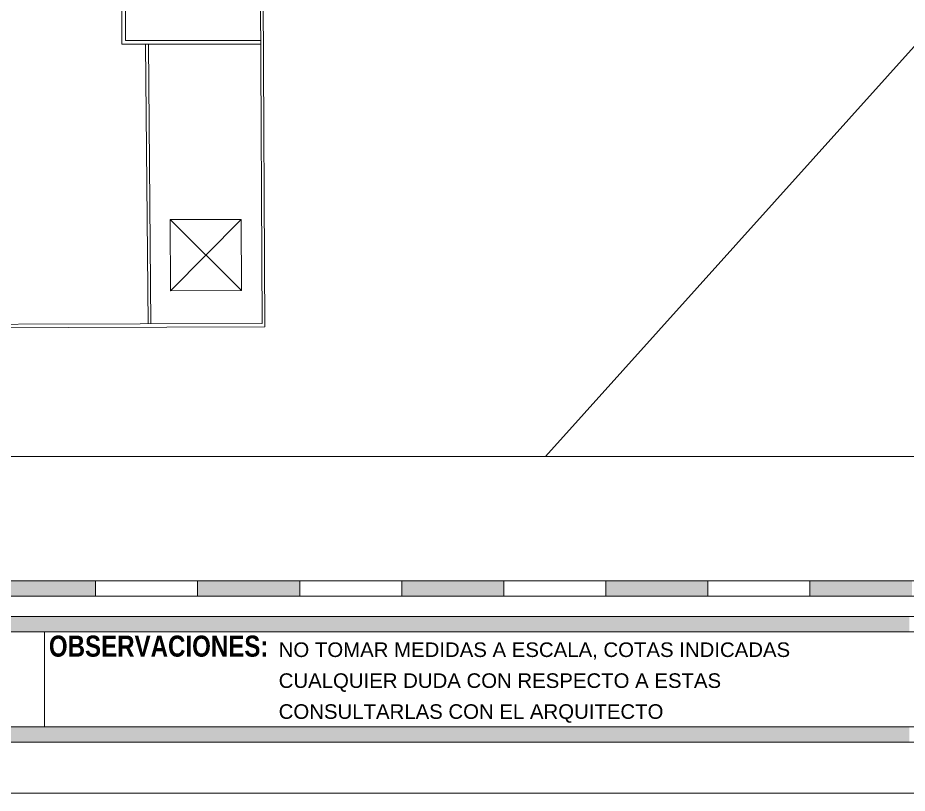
# Model space of a CAD drawing. Header units: millimetres. Extents: x 1010 to 1494, y -119 to 564.
# Drawn here: x 1383.78 to 1432.59, y 401.15 to 443.7 of the extents above; entities that cross this region are included whole.
import ezdxf

# ---------------------------------------------------------------- set-up
doc = ezdxf.new("R2010")
doc.units = ezdxf.units.MM
for name, color, linetype, lineweight in [('10', 7, 'Continuous', 9), ('20', 6, 'Continuous', 9), ('30', 4, 'Continuous', 9), ('50', 2, 'Continuous', 9), ('80', 1, 'Continuous', 9), ('Cuadricula', 8, 'Continuous', 9), ('Muro', 5, 'Continuous', 9)]:
    doc.layers.add(name, color=color, linetype=linetype, lineweight=lineweight)
doc.styles.add('SUB', font='ARIALNB.TTF', dxfattribs={"oblique": 30})
doc.styles.add('SWISS', font='swiss.ttf')

msp = doc.modelspace()

# ---------------------------------------------------------------- hatches: boundary and pattern name
at = {"layer": '20'}
h = msp.add_hatch(color=256, dxfattribs=at)
h.paths.add_polyline_path([(1343.24722, 412.8122), (1337.64722, 412.8122), (1337.64722, 411.9722), (1343.24722, 411.9722)])
h.paths.add_polyline_path([(1354.44722, 412.8122), (1348.84722, 412.8122), (1348.84722, 411.9722), (1354.44722, 411.9722)])
h.paths.add_polyline_path([(1365.64722, 412.8122), (1360.04722, 412.8122), (1360.04722, 411.9722), (1365.64722, 411.9722)])
h.paths.add_polyline_path([(1376.84722, 412.8122), (1371.24722, 412.8122), (1371.24722, 411.9722), (1376.84722, 411.9722)])
h.paths.add_polyline_path([(1388.04722, 412.8122), (1382.44722, 412.8122), (1382.44722, 411.9722), (1388.04722, 411.9722)])
h.paths.add_polyline_path([(1399.24722, 412.8122), (1393.64722, 412.8122), (1393.64722, 411.9722), (1399.24722, 411.9722)])
h.paths.add_polyline_path([(1410.44722, 412.8122), (1404.84722, 412.8122), (1404.84722, 411.9722), (1410.44722, 411.9722)])
h = msp.add_hatch(color=256, dxfattribs=at)
h.paths.add_polyline_path([(1421.64722, 412.8122), (1416.04722, 412.8122), (1416.04722, 411.9722), (1421.64722, 411.9722)])
h.paths.add_polyline_path([(1432.84722, 412.8122), (1427.24722, 412.8122), (1427.24722, 411.9722), (1432.84722, 411.9722)])
h.paths.add_polyline_path([(1444.04722, 412.8122), (1438.44722, 412.8122), (1438.44722, 411.9722), (1444.04722, 411.9722)])
h.paths.add_polyline_path([(1455.24722, 412.8122), (1449.64722, 412.8122), (1449.64722, 411.9722), (1455.24722, 411.9722)])
h.paths.add_polyline_path([(1466.44722, 412.8122), (1460.84722, 412.8122), (1460.84722, 411.9722), (1466.44722, 411.9722)])
h = msp.add_hatch(color=256, dxfattribs=at)
h.paths.add_polyline_path([(1432.71618, 410.8522), (1350.89122, 410.8522), (1350.89122, 410.0122), (1432.71618, 410.0122)])
h.paths.add_polyline_path([(1432.71618, 404.793), (1350.89122, 404.793), (1350.89122, 403.953), (1432.71618, 403.953)])

# ---------------------------------------------------------------- linework, layer by layer
at = {"layer": '10'}
for p, q in [((1467.28722, 412.8122), (1280.24722, 412.8122)), ((1388.04722, 412.8122), (1388.04722, 411.9722)), ((1393.64722, 412.8122), (1393.64722, 411.9722)), ((1399.24722, 412.8122), (1399.24722, 411.9722)), ((1404.84722, 412.8122), (1404.84722, 411.9722)), ((1410.44722, 412.8122), (1410.44722, 411.9722)), ((1416.04722, 412.8122), (1416.04722, 411.9722)), ((1421.64722, 412.8122), (1421.64722, 411.9722)), ((1427.24722, 412.8122), (1427.24722, 411.9722)), ((1467.28722, 411.9722), (1280.80722, 411.9722))]:
    msp.add_line(p, q, dxfattribs=at)
msp.add_lwpolyline([(1274.08722, 401.153), (1470.08722, 401.153), (1470.08722, 541.153), (1274.08722, 541.153)], close=True, dxfattribs=at)
at = {"layer": '20'}
for p, q in [((1467.28722, 410.8522), (1280.80722, 410.8522)), ((1466.44722, 410.0122), (1281.64722, 410.0122)), ((1281.64722, 404.793), (1466.44722, 404.793)), ((1280.80722, 403.953), (1467.28722, 403.953))]:
    msp.add_line(p, q, dxfattribs=at)
at = {"layer": '20', "color": 7, "lineweight": 0}
msp.add_line((1274.08722, 401.153), (1470.08722, 401.153), dxfattribs=at)
at = {"layer": '30'}
for p, q in [((1396.0514, 428.73841), (1392.13936, 432.62633)), ((1392.15142, 428.72635), (1396.03934, 432.63839))]:
    msp.add_line(p, q, dxfattribs=at)
msp.add_lwpolyline([(1396.0514, 428.73841), (1392.15142, 428.72635), (1392.13936, 432.62633), (1396.03934, 432.63839)], close=True, dxfattribs=at)
at = {"layer": '50'}
for p, q in [((1390.92601, 426.91593), (1390.79189, 442.2484)), ((1391.076, 426.91724), (1390.94189, 442.24972))]:
    msp.add_line(p, q, dxfattribs=at)
for points in [[(1389.41707, 458.0315), (1389.48211, 442.24853), (1397.12476, 442.24779)], [(1389.61707, 458.03179), (1389.68129, 442.44851), (1397.12478, 442.44779)]]:
    msp.add_lwpolyline(points, dxfattribs=at)
at = {"layer": '80'}
msp.add_line((1385.24722, 410.0122), (1385.24722, 404.793), dxfattribs=at)
msp.add_lwpolyline([(1283.38738, 533.48476), (1433.6233, 533.48476), (1433.6233, 419.62592), (1283.38738, 419.62592)], close=True, dxfattribs=at)
at = {"layer": 'Cuadricula'}
msp.add_line((1433.6233, 442.86021), (1412.74493, 419.62592), dxfattribs=at)
at = {"layer": 'Muro'}
for p, q in [((1397.19055, 426.93615), (1397.03302, 457.91151)), ((1397.34157, 426.73664), (1397.18302, 457.91227))]:
    msp.add_line(p, q, dxfattribs=at)
for points in [[(1370.40927, 426.8497), (1397.19055, 426.93615)], [(1370.40991, 426.6497), (1397.34157, 426.73664)]]:
    msp.add_lwpolyline(points, dxfattribs=at)

# ---------------------------------------------------------------- texts
at = {"layer": '10', "style": 'SWISS'}
for s, p in [('NO TOMAR MEDIDAS A ESCALA, COTAS INDICADAS', (1398.09516, 408.62726)), ('CUALQUIER DUDA CON RESPECTO A ESTAS', (1398.09516, 406.93038)), ('CONSULTARLAS CON EL ARQUITECTO', (1398.09516, 405.23351))]:
    msp.add_text(s, height=0.800152, dxfattribs=at).set_placement(p)
at = {"layer": '20', "style": 'SUB'}
msp.add_text('OBSERVACIONES:', height=1.1548159, dxfattribs=at).set_placement((1385.48176, 408.64608))

doc.saveas('drawing.dxf')
